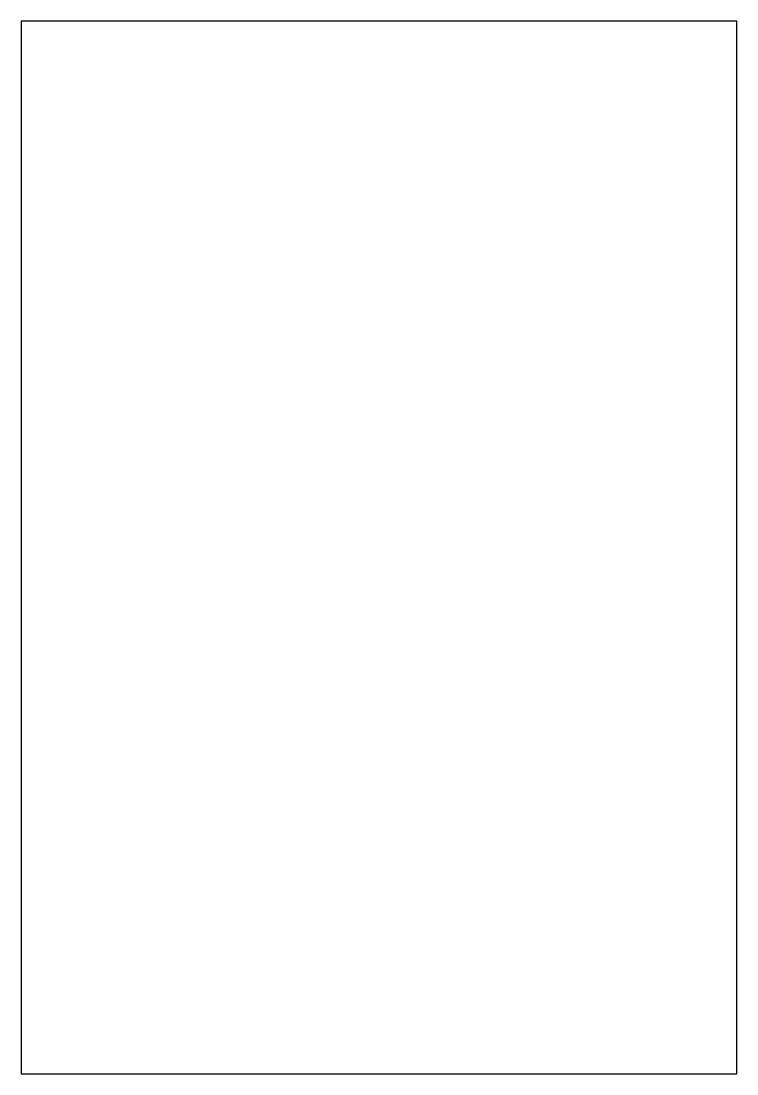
# Model space of a CAD drawing. Extents: x -4148 to -3808, y 4843 to 5343.
import ezdxf

# ---------------------------------------------------------------- set-up
doc = ezdxf.new("R2010")
doc.units = 0
doc.layers.add('DEFAULT', color=7, linetype='CONTINUOUS')

msp = doc.modelspace()

# ---------------------------------------------------------------- linework, layer by layer
at = {"layer": 'DEFAULT'}
for p, q in [((-3808.45, 5342.6), (-4148.45, 5342.6)), ((-4148.45, 5342.6), (-4148.45, 4842.6)), ((-3808.45, 4842.6), (-3808.45, 5342.6)), ((-4148.45, 4842.6), (-3808.45, 4842.6))]:
    msp.add_line(p, q, dxfattribs=at)

doc.saveas('drawing.dxf')
